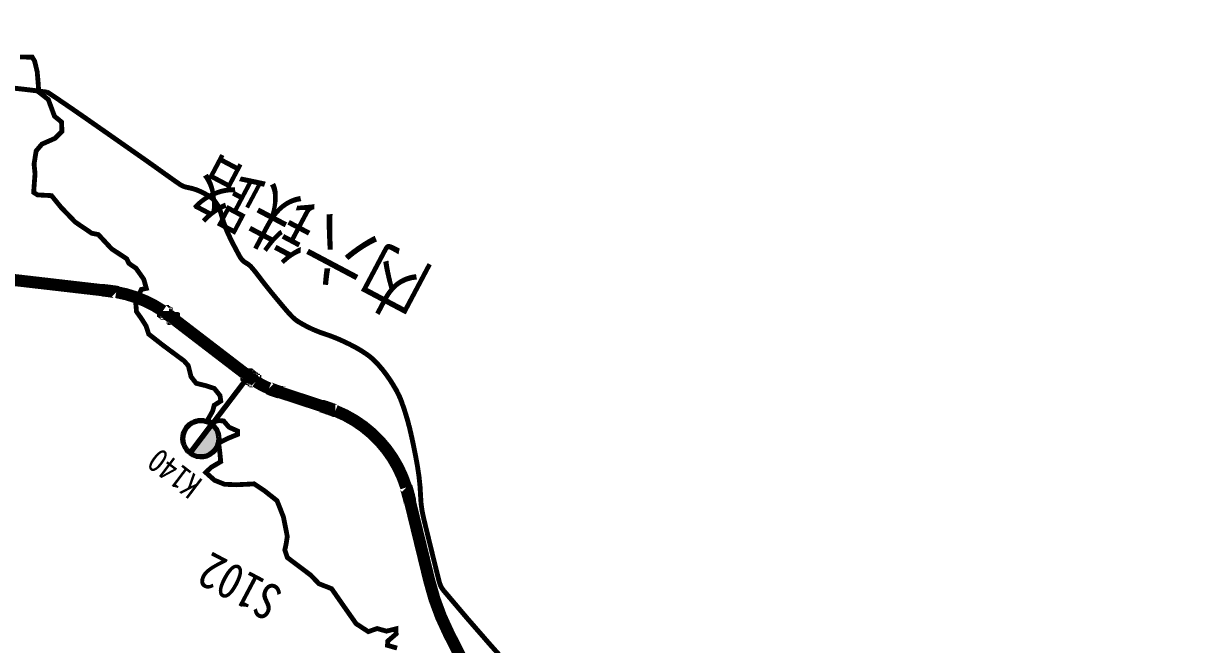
# Model space of a CAD drawing. Header units: millimetres. Extents: x 35362846 to 35427064, y 2977703 to 3025069.
# Drawn here: x 35391318 to 35405906, y 2989517 to 2997244 of the extents above; entities that cross this region are included whole.
import ezdxf
from ezdxf.enums import TextEntityAlignment as Align

# ---------------------------------------------------------------- set-up
doc = ezdxf.new("R2010")
doc.units = ezdxf.units.MM
doc.linetypes.add('ACAD_ISO03W100', pattern=[30, 12, -18])
for name, color, linetype, lineweight in [('station', 1, 'Continuous', 70), ('zhix', 7, 'Continuous', 100), ('布线1', 3, 'Continuous', 40)]:
    doc.layers.add(name, color=color, linetype=linetype, lineweight=lineweight)
doc.styles.add('GTF_XW', font='SIMHEI.TTF', dxfattribs={"width": 0.85})

# ---------------------------------------------------------------- blocks, each defined once
blk = doc.blocks.new('公里标')
at = {"layer": 'station'}
h = blk.add_hatch(color=256, dxfattribs=at)
edge = h.paths.add_edge_path()
edge.add_arc((0, 13), 3, 90, 270)
edge.add_line((0, 10), (0, 16))
blk.add_line((0, 16), (0, 0), dxfattribs=at)
blk.add_lwpolyline([(0, 16, 1), (0, 10)], format="xyb", close=True, dxfattribs=at)
blk.add_lwpolyline([(0, 16, -1), (0, 10, -15.340907)], format="xyb", dxfattribs=at)

msp = doc.modelspace()

# ---------------------------------------------------------------- linework, layer by layer
at = {"color": 7, "lineweight": 30, "const_width": 1}
for points in [[(35384370, 3006273, -0.000003), (35384314, 3006697, -0.004654)], [(35384370, 3006273, -0.000003), (35384314, 3006697, -0.004654)], [(35384430, 3006281, -0.000003), (35384374, 3006704, -0.004654)], [(35384430, 3006281, -0.000003), (35384374, 3006704, -0.004654)], [(35397402, 2989158, -0.010211), (35396523, 2990166, -0.111617), (35396460, 2990288, -0.00203), (35396441, 2990364, -0.000724), (35396388, 2990579, -0.000368), (35396288, 2990988, -0.001366), (35396261, 2991098, -0.050222), (35396227, 2991355, 0.034229), (35396190, 2991719, 0.006561), (35396154, 2991913, 0.00586), (35396108, 2992130, 0.016024), (35396059, 2992321, 0.014863), (35395993, 2992524, 0.042162), (35395928, 2992666, 0.029286), (35395805, 2992859, 0.036503), (35395668, 2993021, 0.052275), (35395556, 2993113, 0.024574), (35395420, 2993195, 0.019092), (35395234, 2993285, 0.024727), (35395051, 2993354, -0.028974), (35394891, 2993417, -0.030124), (35394724, 2993506, -0.059007), (35394644, 2993569, -0.019376), (35394572, 2993647, -0.00622), (35394363, 2993898, -0.009421), (35394220, 2994080, 0.015545), (35394134, 2994188, 0.089106), (35394073, 2994237, -0.100465), (35394004, 2994297, -0.041655), (35393981, 2994332, -0.006432), (35393869, 2994544, -0.054681), (35393745, 2994874, 0.109516), (35393672, 2995018, 0.074144), (35393625, 2995060, 0.038132), (35393509, 2995125, 0.066069), (35393354, 2995174, -0.108378), (35393245, 2995218, -0.00503), (35393042, 2995361, 0.003045), (35392708, 2995598, 0.000083), (35392455, 2995775, 0.000059), (35392098, 2996024, 0.004384), (35391624, 2996349, 0.078102), (35391603, 2996359, 0.037746), (35391591, 2996362, 0.002429), (35391331, 2996394, 0.010506), (35390975, 2996429, -0.036858)], [(35397402, 2989158, -0.010211), (35396523, 2990166, -0.111617), (35396460, 2990288, -0.00203), (35396441, 2990364, -0.000724), (35396388, 2990579, -0.000368), (35396288, 2990988, -0.001366), (35396261, 2991098, -0.050222), (35396227, 2991355, 0.034229), (35396190, 2991719, 0.006561), (35396154, 2991913, 0.00586), (35396108, 2992130, 0.016024), (35396059, 2992321, 0.014863), (35395993, 2992524, 0.042162), (35395928, 2992666, 0.029286), (35395805, 2992859, 0.036503), (35395668, 2993021, 0.052275), (35395556, 2993113, 0.024574), (35395420, 2993195, 0.019092), (35395234, 2993285, 0.024727), (35395051, 2993354, -0.028974), (35394891, 2993417, -0.030124), (35394724, 2993506, -0.059007), (35394644, 2993569, -0.019376), (35394572, 2993647, -0.00622), (35394363, 2993898, -0.009421), (35394220, 2994080, 0.015545), (35394134, 2994188, 0.089106), (35394073, 2994237, -0.100465), (35394004, 2994297, -0.041655), (35393981, 2994332, -0.006432), (35393869, 2994544, -0.054681), (35393745, 2994874, 0.109516), (35393672, 2995018, 0.074144), (35393625, 2995060, 0.038132), (35393509, 2995125, 0.066069), (35393354, 2995174, -0.108378), (35393245, 2995218, -0.00503), (35393042, 2995361, 0.003045), (35392708, 2995598, 0.000083), (35392455, 2995775, 0.000059), (35392098, 2996024, 0.004384), (35391624, 2996349, 0.078102), (35391603, 2996359, 0.037746), (35391591, 2996362, 0.002429), (35391331, 2996394, 0.010506), (35390975, 2996429, -0.036858)], [(35397446, 2989198, -0.010211), (35396569, 2990205, -0.111617), (35396518, 2990303, -0.00203), (35396499, 2990379, -0.000724), (35396446, 2990593, -0.000368), (35396346, 2991002, -0.001366), (35396320, 2991112, -0.050222), (35396287, 2991357, 0.034229), (35396249, 2991729, 0.006561), (35396213, 2991925, 0.00586), (35396167, 2992143, 0.016024), (35396117, 2992338, 0.014863), (35396050, 2992544, 0.042162), (35395981, 2992696, 0.029286), (35395853, 2992895, 0.036503), (35395711, 2993063, 0.052275), (35395589, 2993163, 0.024574), (35395448, 2993248, 0.019092), (35395258, 2993340, 0.024727), (35395070, 2993411, -0.028974), (35394916, 2993471, -0.030124), (35394756, 2993557, -0.059007), (35394687, 2993611, -0.019376), (35394617, 2993686, -0.00622), (35394409, 2993935, -0.009421), (35394268, 2994116, 0.015545), (35394179, 2994227, 0.089106), (35394102, 2994290, -0.100465), (35394051, 2994334, -0.041655), (35394033, 2994360, -0.006432), (35393923, 2994571, -0.054681), (35393803, 2994889, 0.109516), (35393718, 2995056, 0.074144), (35393659, 2995110, 0.038132), (35393534, 2995180, 0.066069), (35393364, 2995233, -0.108378), (35393279, 2995267, -0.00503), (35393077, 2995410, 0.003045), (35392742, 2995647, 0.000083), (35392489, 2995824, 0.000059), (35392133, 2996073, 0.004384), (35391657, 2996399, 0.078102), (35391619, 2996417, 0.037746), (35391598, 2996421, 0.002429), (35391338, 2996454, 0.010506), (35390979, 2996489, -0.036858)], [(35397446, 2989198, -0.010211), (35396569, 2990205, -0.111617), (35396518, 2990303, -0.00203), (35396499, 2990379, -0.000724), (35396446, 2990593, -0.000368), (35396346, 2991002, -0.001366), (35396320, 2991112, -0.050222), (35396287, 2991357, 0.034229), (35396249, 2991729, 0.006561), (35396213, 2991925, 0.00586), (35396167, 2992143, 0.016024), (35396117, 2992338, 0.014863), (35396050, 2992544, 0.042162), (35395981, 2992696, 0.029286), (35395853, 2992895, 0.036503), (35395711, 2993063, 0.052275), (35395589, 2993163, 0.024574), (35395448, 2993248, 0.019092), (35395258, 2993340, 0.024727), (35395070, 2993411, -0.028974), (35394916, 2993471, -0.030124), (35394756, 2993557, -0.059007), (35394687, 2993611, -0.019376), (35394617, 2993686, -0.00622), (35394409, 2993935, -0.009421), (35394268, 2994116, 0.015545), (35394179, 2994227, 0.089106), (35394102, 2994290, -0.100465), (35394051, 2994334, -0.041655), (35394033, 2994360, -0.006432), (35393923, 2994571, -0.054681), (35393803, 2994889, 0.109516), (35393718, 2995056, 0.074144), (35393659, 2995110, 0.038132), (35393534, 2995180, 0.066069), (35393364, 2995233, -0.108378), (35393279, 2995267, -0.00503), (35393077, 2995410, 0.003045), (35392742, 2995647, 0.000083), (35392489, 2995824, 0.000059), (35392133, 2996073, 0.004384), (35391657, 2996399, 0.078102), (35391619, 2996417, 0.037746), (35391598, 2996421, 0.002429), (35391338, 2996454, 0.010506), (35390979, 2996489, -0.036858)]]:
    msp.add_lwpolyline(points, format="xyb", dxfattribs=at)
at = {"color": 7, "linetype": 'ACAD_ISO03W100', "lineweight": 30, "ltscale": 10, "const_width": 60, "flags": 128}
msp.add_lwpolyline([(35418866, 2978379, 0.00408), (35418597, 2978693, 0.004791), (35418363, 2978957, 0.000354), (35418239, 2979093, 0.003996), (35418228, 2979105, 0.067922), (35418131, 2979183, 0.051225), (35417981, 2979255, 0.009162), (35417860, 2979295, 0.017071), (35417794, 2979313, 0.003191), (35417664, 2979344, -0.002779), (35417516, 2979378, -0.00539), (35417280, 2979438, 0.004922), (35417021, 2979503, 0.037663), (35416898, 2979523, -0.03128), (35416749, 2979545, -0.053256), (35416562, 2979606, -0.060444), (35416413, 2979696, -0.007588), (35416234, 2979841, 0.006847), (35416037, 2980002, 0.000269), (35415710, 2980259, -0.000284), (35415400, 2980504, -0.004911), (35414939, 2980875, 0.012423), (35414754, 2981019, 0.022839), (35414740, 2981029, 0.001543), (35414526, 2981158, 0.010641), (35414148, 2981374, 0.041104), (35414045, 2981420, 0.069015), (35413989, 2981431, 0.030578), (35413863, 2981431, 0.031152), (35413746, 2981416, 0.023526), (35413594, 2981379, 0.09893), (35413418, 2981287, -0.098334), (35413240, 2981195, -0.040735), (35413083, 2981162, -0.057251), (35412970, 2981162, -0.032707), (35412845, 2981183, -0.068284), (35412788, 2981205, -0.006478), (35412708, 2981251, -0.00631), (35412628, 2981301, -0.00711), (35412453, 2981414, 0.016112), (35412375, 2981462, 0.006031), (35412356, 2981473, -0.001887), (35412293, 2981508, -0.031059), (35412116, 2981622, 0.058562), (35412018, 2981677, 0.074558), (35411973, 2981689, 0.023372), (35411825, 2981697, 0.031359), (35411659, 2981688, -0.046373), (35411546, 2981685, -0.013686), (35411442, 2981695, -0.015348), (35411350, 2981709, -0.009765), (35411223, 2981735, -0.009876), (35411099, 2981766, -0.010304), (35410983, 2981800, -0.003732), (35410666, 2981902, -0.011102), (35410326, 2982022, -0.019593), (35410138, 2982102, -0.046253), (35410000, 2982183, 0.027806), (35409778, 2982326, 0.038888), (35409137, 2982625, -0.041892), (35408544, 2982907, -0.012072), (35408137, 2983157, 0.016325), (35407835, 2983339, 0.005319), (35407527, 2983507, -0.009278), (35407352, 2983605, -0.002427), (35407251, 2983663, -0.001072), (35407025, 2983798, -0.005689), (35406756, 2983964, -0.023674), (35406694, 2984007, -0.028773), (35406654, 2984041, 0.013707), (35406574, 2984115, 0.00911), (35406365, 2984291, 0.004021), (35405879, 2984679, 0.011893), (35405196, 2985188, 0.018313), (35404733, 2985492, 0.007204), (35404264, 2985767, 0.008684), (35403867, 2985982, 0.000159), (35403714, 2986062, 0.000046), (35403186, 2986337, 0.00152), (35402876, 2986497, -0.002619), (35402696, 2986590, -0.160091), (35402640, 2986648, -0.04925), (35402552, 2986888, -0.091163), (35402532, 2987160, 0.101587), (35402509, 2987404, 0.031939), (35402455, 2987547, 0.061238), (35402414, 2987615, 0.066056), (35402316, 2987710, 0.060611), (35402186, 2987784, 0.013787), (35402001, 2987855, 0.005566), (35401535, 2988015, 0.005933), (35401025, 2988177, 0.060875), (35400973, 2988186, 0.033224), (35400911, 2988185, 0.007665), (35400643, 2988159, 0.016593), (35400459, 2988132, -0.061093), (35400409, 2988129, -0.014976), (35400291, 2988141, 0.003437), (35399777, 2988202, 0.001665), (35399411, 2988242, -0.004914), (35399288, 2988256, -0.047131), (35399187, 2988279, -0.017709), (35398931, 2988372, -0.000111), (35398780, 2988433, -0.000064), (35398520, 2988539, -0.000203), (35398073, 2988720, -0.000406), (35397850, 2988811, -0.034138), (35397734, 2988868, -0.048797), (35397661, 2988920, -0.026938), (35397646, 2988934, -0.001673), (35397424, 2989178, -0.010211), (35396546, 2990185, -0.111617), (35396489, 2990295, -0.00203), (35396470, 2990372, -0.000724), (35396417, 2990586, -0.000368), (35396317, 2990995, -0.001366), (35396291, 2991105, -0.050222), (35396257, 2991356, 0.034229), (35396219, 2991724, 0.006561), (35396183, 2991919, 0.00586), (35396137, 2992136, 0.016024), (35396088, 2992329, 0.014863), (35396021, 2992534, 0.042162), (35395954, 2992681, 0.029286), (35395829, 2992877, 0.036503), (35395689, 2993042, 0.052275), (35395573, 2993138, 0.024574), (35395434, 2993221, 0.019092), (35395246, 2993312, 0.024727), (35395061, 2993383, -0.028974), (35394903, 2993444, -0.030124), (35394740, 2993531, -0.059007), (35394666, 2993590, -0.019376), (35394595, 2993666, -0.00622), (35394386, 2993916, -0.009421), (35394244, 2994098, 0.015545), (35394156, 2994207, 0.089106), (35394087, 2994264, -0.100465), (35394027, 2994315, -0.041655), (35394007, 2994346, -0.006432), (35393896, 2994558, -0.054681), (35393774, 2994882, 0.109516), (35393695, 2995037, 0.074144), (35393642, 2995085, 0.038132), (35393521, 2995153, 0.066069), (35393359, 2995203, -0.108378), (35393262, 2995243, -0.00503), (35393059, 2995385, 0.003045), (35392725, 2995622, 0.000083), (35392472, 2995799, 0.000059), (35392116, 2996048, 0.004384), (35391640, 2996374, 0.078102), (35391611, 2996388, 0.037746), (35391594, 2996391, 0.002429), (35391335, 2996424, 0.010506), (35390977, 2996459, -0.036858), (35390876, 2996475, -0.036605), (35390857, 2996481, -0.001586), (35390428, 2996649, -0.004242), (35389970, 2996835, -0.026615), (35389900, 2996870, -0.128736), (35389845, 2996921, -0.014134), (35389505, 2997503, -0.01943), (35389279, 2997956, 0.038686), (35389157, 2998180, 0.040491), (35389063, 2998301, 0.036033), (35388937, 2998421, 0.040561), (35388843, 2998486, 0.049283), (35388757, 2998525, 0.11391), (35388619, 2998539, -0.068335), (35388388, 2998541, -0.035603), (35388044, 2998618, -0.141206), (35387967, 2998667, -0.001923), (35387871, 2998777, -0.000521), (35387518, 2999187, -0.000038), (35386834, 2999982, -0.000524), (35386784, 3000040, -0.010134), (35386730, 3000107, 0.008509), (35386665, 3000186, 0.047512), (35386586, 3000264, -0.02445), (35386424, 3000407, -0.019729), (35386303, 3000536, -0.053437), (35386266, 3000590, -0.06379), (35386233, 3000675, -0.023074), (35386182, 3000923, -0.000356), (35386171, 3000993, -0.000949), (35386167, 3001020, -0.008757), (35386151, 3001144, 0.006075), (35386128, 3001324, 0.038373), (35386094, 3001480, 0.046036), (35386044, 3001603, 0.055767), (35385966, 3001721, 0.027631), (35385771, 3001929, 0.00608), (35385451, 3002226, 0.010585), (35385262, 3002391, 0.005944), (35385135, 3002494, -0.00606), (35385011, 3002596, -0.016777), (35384908, 3002687, -0.01359), (35384789, 3002808, -0.066178), (35384707, 3002922, -0.040011), (35384615, 3003134, -0.040444), (35384572, 3003303, -0.040658), (35384557, 3003476, -0.080631), (35384601, 3003754, 0.06217), (35384671, 3004111, 0.020666), (35384678, 3004375, 0.053226), (35384665, 3004477, 0.111514), (35384601, 3004609, -0.078745), (35384500, 3004790, -0.027664), (35384444, 3004969, -0.040755), (35384423, 3005094, -0.151895), (35384468, 3005295, 0.164071), (35384505, 3005483, 0.000046), (35384472, 3005734, 0.000043), (35384436, 3006003, 0.000006), (35384400, 3006277, -0.000003), (35384344, 3006700, -0.004654), (35384329, 3006824, -0.001802), (35384294, 3007142)], format="xyb", dxfattribs=at)
at = {"layer": 'zhix', "color": 1, "const_width": 150, "flags": 128}
msp.add_lwpolyline([(35396979, 2988920), (35396606, 2989655, -0.057667), (35396367, 2990302), (35396124, 2991298), (35396124, 2991299), (35396124, 2991300), (35396123, 2991301), (35396123, 2991302), (35396123, 2991303), (35396123, 2991304), (35396122, 2991305), (35396122, 2991306), (35396122, 2991307), (35396122, 2991308), (35396122, 2991309), (35396121, 2991310), (35396121, 2991311), (35396121, 2991312), (35396121, 2991313), (35396120, 2991314), (35396120, 2991314), (35396120, 2991315), (35396120, 2991316), (35396119, 2991317), (35396119, 2991318), (35396119, 2991319), (35396119, 2991320), (35396118, 2991321), (35396118, 2991322), (35396118, 2991323), (35396118, 2991324), (35396117, 2991325), (35396117, 2991326), (35396117, 2991327), (35396117, 2991328), (35396117, 2991329), (35396116, 2991330), (35396116, 2991331), (35396116, 2991332), (35396116, 2991333), (35396115, 2991334), (35396115, 2991335), (35396115, 2991336), (35396115, 2991337), (35396114, 2991338), (35396114, 2991339), (35396114, 2991340), (35396114, 2991341), (35396113, 2991342), (35396113, 2991343), (35396113, 2991344), (35396113, 2991345), (35396112, 2991346), (35396112, 2991347), (35396112, 2991347), (35396112, 2991348), (35396112, 2991349), (35396111, 2991350), (35396111, 2991351), (35396111, 2991352), (35396111, 2991353), (35396110, 2991354), (35396110, 2991355), (35396110, 2991356), (35396110, 2991357), (35396109, 2991358), (35396109, 2991359), (35396109, 2991360), (35396109, 2991361), (35396108, 2991362), (35396108, 2991363), (35396108, 2991364), (35396108, 2991365), (35396107, 2991366), (35396107, 2991367), (35396107, 2991368), (35396107, 2991369), (35396106, 2991370), (35396106, 2991371), (35396106, 2991372), (35396106, 2991373), (35396105, 2991374), (35396105, 2991375), (35396105, 2991376), (35396105, 2991377), (35396104, 2991378), (35396104, 2991379), (35396104, 2991379), (35396104, 2991380), (35396103, 2991381), (35396103, 2991382), (35396103, 2991383), (35396103, 2991384), (35396102, 2991385), (35396102, 2991386), (35396102, 2991387), (35396102, 2991388), (35396101, 2991389), (35396101, 2991390), (35396101, 2991391), (35396101, 2991392), (35396100, 2991393), (35396100, 2991394), (35396100, 2991395), (35396100, 2991396), (35396099, 2991397), (35396099, 2991398), (35396099, 2991399), (35396099, 2991400), (35396098, 2991401), (35396098, 2991402), (35396098, 2991403), (35396098, 2991404), (35396097, 2991405), (35396097, 2991406), (35396097, 2991407), (35396097, 2991408), (35396096, 2991409), (35396096, 2991409), (35396096, 2991410), (35396095, 2991411), (35396095, 2991412), (35396095, 2991413), (35396095, 2991414), (35396094, 2991415), (35396094, 2991416), (35396094, 2991417), (35396094, 2991418), (35396093, 2991419), (35396093, 2991420), (35396093, 2991421), (35396093, 2991422), (35396092, 2991423), (35396092, 2991424), (35396092, 2991425), (35396092, 2991426), (35396091, 2991427), (35396091, 2991428), (35396091, 2991429), (35396090, 2991430), (35396090, 2991431), (35396090, 2991432), (35396090, 2991433), (35396089, 2991434), (35396089, 2991435), (35396089, 2991435), (35396089, 2991436), (35396088, 2991437), (35396088, 2991438), (35396088, 2991439), (35396087, 2991440), (35396087, 2991441), (35396087, 2991442), (35396087, 2991443), (35396086, 2991444), (35396086, 2991445), (35396086, 2991446), (35396086, 2991447), (35396085, 2991448), (35396085, 2991449), (35396085, 2991450), (35396084, 2991451), (35396084, 2991452), (35396084, 2991453), (35396084, 2991454), (35396083, 2991455), (35396083, 2991456), (35396083, 2991457), (35396082, 2991458), (35396082, 2991459), (35396082, 2991460), (35396082, 2991460), (35396081, 2991461), (35396081, 2991462), (35396081, 2991463), (35396080, 2991464), (35396080, 2991465), (35396080, 2991466), (35396080, 2991467), (35396079, 2991468), (35396079, 2991469), (35396079, 2991470), (35396078, 2991471), (35396078, 2991471, 0.227601), (35395197, 2992425), (35395196, 2992425), (35395196, 2992425), (35395195, 2992426), (35395194, 2992426), (35395193, 2992427), (35395192, 2992427), (35395191, 2992427), (35395190, 2992428), (35395189, 2992428), (35395188, 2992428), (35395187, 2992429), (35395186, 2992429), (35395185, 2992429), (35395184, 2992430), (35395183, 2992430), (35395182, 2992431), (35395182, 2992431), (35395181, 2992431), (35395180, 2992432), (35395179, 2992432), (35395178, 2992432), (35395177, 2992433), (35395176, 2992433), (35395175, 2992433), (35395174, 2992434), (35395173, 2992434), (35395172, 2992434), (35395171, 2992435), (35395170, 2992435), (35395169, 2992435), (35395168, 2992436), (35395168, 2992436), (35395167, 2992437), (35395166, 2992437), (35395165, 2992437), (35395164, 2992438), (35395163, 2992438), (35395162, 2992438), (35395161, 2992439), (35395160, 2992439), (35395159, 2992439), (35395158, 2992440), (35395157, 2992440), (35395156, 2992440), (35395155, 2992441), (35395154, 2992441), (35395153, 2992441), (35395152, 2992442), (35395152, 2992442), (35395151, 2992442), (35395150, 2992443), (35395149, 2992443), (35395148, 2992443), (35395147, 2992444), (35395146, 2992444), (35395145, 2992444), (35395144, 2992445), (35395143, 2992445), (35395142, 2992445), (35395141, 2992446), (35395140, 2992446), (35395139, 2992446), (35395138, 2992447), (35395137, 2992447), (35395137, 2992447), (35395136, 2992448), (35395135, 2992448), (35395134, 2992449), (35395133, 2992449), (35395132, 2992449), (35395131, 2992450), (35395130, 2992450), (35395129, 2992450), (35395128, 2992451), (35395127, 2992451), (35395126, 2992451), (35395125, 2992451), (35395124, 2992452), (35395123, 2992452), (35395122, 2992452), (35395121, 2992453), (35395120, 2992453), (35395120, 2992453), (35395119, 2992454), (35395118, 2992454), (35395117, 2992454), (35395116, 2992455), (35395115, 2992455), (35395114, 2992455), (35395113, 2992456), (35395112, 2992456), (35395111, 2992456), (35395110, 2992457), (35395109, 2992457), (35395108, 2992457), (35395107, 2992458), (35395106, 2992458), (35395105, 2992458), (35395104, 2992459), (35395103, 2992459), (35395103, 2992459), (35395102, 2992460), (35395101, 2992460), (35395100, 2992460), (35395099, 2992461), (35395098, 2992461), (35395097, 2992461), (35395096, 2992462), (35395095, 2992462), (35395094, 2992462), (35395093, 2992463), (35395092, 2992463), (35395091, 2992463), (35395090, 2992464), (35395089, 2992464), (35395088, 2992464), (35395087, 2992464), (35395086, 2992465), (35395085, 2992465), (35395085, 2992465), (35395084, 2992466), (35395083, 2992466), (35395082, 2992466), (35395081, 2992467), (35395080, 2992467), (35395079, 2992467), (35395078, 2992468), (35395077, 2992468), (35395076, 2992468), (35395075, 2992469), (35395074, 2992469), (35395073, 2992469), (35395072, 2992470), (35395071, 2992470), (35395070, 2992470), (35395069, 2992471), (35395068, 2992471), (35395067, 2992471), (35395066, 2992471), (35395066, 2992472), (35395065, 2992472), (35395064, 2992472), (35395063, 2992473), (35395062, 2992473), (35395061, 2992473), (35395060, 2992474), (35395059, 2992474), (35395058, 2992474), (35395057, 2992475), (35395056, 2992475), (35395055, 2992475), (35395054, 2992476), (35395053, 2992476), (35395052, 2992476), (35395051, 2992476), (35395050, 2992477), (35395049, 2992477), (35395048, 2992477), (35395047, 2992478), (35395047, 2992478), (35395046, 2992478), (35395045, 2992479), (35395044, 2992479), (35395043, 2992479), (35395042, 2992480), (35395041, 2992480), (35395040, 2992480), (35395039, 2992481), (35395038, 2992481), (35395037, 2992481), (35395036, 2992481), (35395035, 2992482), (35395034, 2992482), (35395033, 2992482), (35395032, 2992483), (35395031, 2992483), (35395030, 2992483), (35395029, 2992484), (35395029, 2992484), (35395028, 2992484), (35394513, 2992653), (35394512, 2992654), (35394511, 2992654), (35394510, 2992654), (35394509, 2992655), (35394508, 2992655), (35394507, 2992655), (35394506, 2992656), (35394505, 2992656), (35394504, 2992656), (35394503, 2992656), (35394503, 2992657), (35394502, 2992657), (35394501, 2992657), (35394500, 2992658), (35394499, 2992658), (35394498, 2992658), (35394497, 2992659), (35394496, 2992659), (35394495, 2992659), (35394494, 2992660), (35394493, 2992660), (35394492, 2992660), (35394491, 2992661), (35394490, 2992661), (35394489, 2992661), (35394488, 2992661), (35394487, 2992662), (35394486, 2992662), (35394485, 2992662), (35394484, 2992663), (35394484, 2992663), (35394483, 2992663), (35394482, 2992664), (35394481, 2992664), (35394480, 2992664), (35394479, 2992665), (35394478, 2992665), (35394477, 2992665), (35394476, 2992666), (35394475, 2992666), (35394474, 2992666), (35394473, 2992667), (35394472, 2992667), (35394471, 2992667), (35394470, 2992667), (35394469, 2992668), (35394468, 2992668), (35394467, 2992668), (35394466, 2992669), (35394466, 2992669), (35394465, 2992669), (35394464, 2992670), (35394463, 2992670), (35394462, 2992670), (35394461, 2992671), (35394460, 2992671), (35394459, 2992671), (35394458, 2992672), (35394457, 2992672), (35394456, 2992672), (35394455, 2992673), (35394454, 2992673), (35394453, 2992673), (35394452, 2992674), (35394451, 2992674), (35394450, 2992674), (35394449, 2992675), (35394448, 2992675), (35394448, 2992675), (35394447, 2992676), (35394446, 2992676), (35394445, 2992676), (35394444, 2992677), (35394443, 2992677), (35394442, 2992677), (35394441, 2992678), (35394440, 2992678), (35394439, 2992678), (35394438, 2992679), (35394437, 2992679), (35394436, 2992679), (35394435, 2992680), (35394434, 2992680), (35394433, 2992680), (35394432, 2992681), (35394431, 2992681), (35394431, 2992681), (35394430, 2992682), (35394429, 2992682), (35394428, 2992682), (35394427, 2992683), (35394426, 2992683), (35394425, 2992683), (35394424, 2992684), (35394423, 2992684), (35394422, 2992684), (35394421, 2992685), (35394420, 2992685), (35394419, 2992685), (35394418, 2992686), (35394417, 2992686), (35394416, 2992686), (35394415, 2992687), (35394415, 2992687), (35394414, 2992687), (35394413, 2992688), (35394412, 2992688), (35394411, 2992688), (35394410, 2992689), (35394409, 2992689), (35394408, 2992689), (35394407, 2992690), (35394406, 2992690), (35394405, 2992690), (35394404, 2992691), (35394403, 2992691), (35394402, 2992692), (35394401, 2992692), (35394401, 2992692), (35394400, 2992693), (35394399, 2992693), (35394398, 2992693), (35394397, 2992694), (35394396, 2992694), (35394395, 2992694), (35394394, 2992695), (35394393, 2992695), (35394392, 2992696), (35394391, 2992696), (35394390, 2992696), (35394389, 2992697), (35394388, 2992697), (35394387, 2992697), (35394387, 2992698), (35394386, 2992698), (35394385, 2992698), (35394384, 2992699), (35394383, 2992699), (35394382, 2992700), (35394381, 2992700), (35394380, 2992700), (35394379, 2992701), (35394378, 2992701), (35394377, 2992701), (35394376, 2992702), (35394375, 2992702), (35394374, 2992703), (35394374, 2992703), (35394373, 2992703), (35394372, 2992704, -0.047003), (35394206, 2992791), (35394206, 2992791), (35394205, 2992792), (35394204, 2992792), (35394203, 2992793), (35394203, 2992794), (35394202, 2992794), (35394201, 2992795), (35394200, 2992795), (35394199, 2992796), (35394198, 2992796), (35394198, 2992797), (35394197, 2992797), (35394196, 2992798), (35394195, 2992799), (35394194, 2992799), (35394193, 2992800), (35394193, 2992800), (35394192, 2992801), (35394191, 2992801), (35394190, 2992802), (35394189, 2992803), (35394188, 2992803), (35394188, 2992804), (35394187, 2992804), (35394186, 2992805), (35394185, 2992805), (35394184, 2992806), (35394183, 2992806), (35394183, 2992807), (35394182, 2992808), (35394181, 2992808), (35394180, 2992809), (35394179, 2992809), (35394179, 2992810), (35394178, 2992810), (35394177, 2992811), (35394176, 2992812), (35394175, 2992812), (35394174, 2992813), (35394174, 2992813), (35394173, 2992814), (35394172, 2992815), (35394171, 2992815), (35394170, 2992816), (35394170, 2992816), (35394169, 2992817), (35394168, 2992817), (35394167, 2992818), (35394166, 2992819), (35394165, 2992819), (35394165, 2992820), (35394164, 2992820), (35394163, 2992821), (35394162, 2992821), (35394161, 2992822), (35394161, 2992823), (35394160, 2992823), (35394159, 2992824), (35394158, 2992824), (35394157, 2992825), (35394157, 2992826), (35394156, 2992826), (35394155, 2992827), (35394154, 2992827), (35394153, 2992828), (35394153, 2992829), (35394152, 2992829), (35394151, 2992830), (35394150, 2992830), (35394149, 2992831), (35394148, 2992831), (35394148, 2992832), (35394147, 2992833), (35394146, 2992833), (35394145, 2992834), (35394144, 2992834), (35394144, 2992835), (35394143, 2992836), (35394142, 2992836), (35394141, 2992837), (35394140, 2992837), (35394140, 2992838), (35394139, 2992839), (35394138, 2992839), (35394137, 2992840), (35394136, 2992840), (35394136, 2992841), (35394135, 2992842), (35394134, 2992842), (35394133, 2992843), (35394132, 2992843), (35394132, 2992844), (35394131, 2992845), (35394130, 2992845), (35394129, 2992846), (35394128, 2992846), (35394128, 2992847), (35394127, 2992848), (35394126, 2992848), (35394125, 2992849), (35394124, 2992849), (35394124, 2992850), (35394123, 2992851), (35394122, 2992851), (35394121, 2992852), (35394120, 2992852), (35394120, 2992853), (35394119, 2992854), (35394118, 2992854), (35394117, 2992855), (35394116, 2992855), (35394116, 2992856), (35394115, 2992857), (35394114, 2992857), (35394113, 2992858), (35394112, 2992858), (35394112, 2992859), (35394111, 2992860), (35394110, 2992860), (35394109, 2992861), (35394108, 2992861), (35394108, 2992862), (35394107, 2992863), (35394106, 2992863), (35394105, 2992864), (35394105, 2992865), (35394104, 2992865), (35394103, 2992866), (35394102, 2992866), (35394101, 2992867), (35394101, 2992868), (35394100, 2992868), (35394099, 2992869), (35394098, 2992869), (35394097, 2992870), (35394097, 2992871), (35394096, 2992871), (35394095, 2992872), (35394094, 2992872), (35394093, 2992873), (35394093, 2992874), (35394092, 2992874), (35394091, 2992875), (35394090, 2992875), (35394089, 2992876), (35394089, 2992877), (35394088, 2992877), (35394087, 2992878), (35394086, 2992879), (35394085, 2992879), (35393196, 2993561), (35393195, 2993562), (35393195, 2993562), (35393194, 2993563), (35393193, 2993564), (35393192, 2993564), (35393191, 2993565), (35393191, 2993566), (35393190, 2993566), (35393189, 2993567), (35393188, 2993567), (35393187, 2993568), (35393187, 2993569), (35393186, 2993569), (35393185, 2993570), (35393184, 2993570), (35393183, 2993571), (35393183, 2993572), (35393182, 2993572), (35393181, 2993573), (35393180, 2993573), (35393179, 2993574), (35393179, 2993575), (35393178, 2993575), (35393177, 2993576), (35393176, 2993576), (35393176, 2993577), (35393175, 2993578), (35393174, 2993578), (35393173, 2993579), (35393172, 2993579), (35393172, 2993580), (35393171, 2993581), (35393170, 2993581), (35393169, 2993582), (35393168, 2993583), (35393168, 2993583), (35393167, 2993584), (35393166, 2993584), (35393165, 2993585), (35393164, 2993586), (35393164, 2993586), (35393163, 2993587), (35393162, 2993587), (35393161, 2993588), (35393160, 2993589), (35393160, 2993589), (35393159, 2993590), (35393158, 2993590), (35393157, 2993591), (35393156, 2993592), (35393156, 2993592), (35393155, 2993593), (35393154, 2993593), (35393153, 2993594), (35393152, 2993595), (35393152, 2993595), (35393151, 2993596), (35393150, 2993596), (35393149, 2993597), (35393148, 2993598), (35393148, 2993598), (35393147, 2993599), (35393146, 2993599), (35393145, 2993600), (35393144, 2993601), (35393144, 2993601), (35393143, 2993602), (35393142, 2993602), (35393141, 2993603), (35393140, 2993604), (35393140, 2993604), (35393139, 2993605), (35393138, 2993605), (35393137, 2993606), (35393136, 2993607), (35393136, 2993607), (35393135, 2993608), (35393134, 2993608), (35393133, 2993609), (35393132, 2993610), (35393132, 2993610), (35393131, 2993611), (35393130, 2993611), (35393129, 2993612), (35393128, 2993613), (35393128, 2993613), (35393127, 2993614), (35393126, 2993614), (35393125, 2993615), (35393124, 2993616), (35393124, 2993616), (35393123, 2993617), (35393122, 2993617), (35393121, 2993618), (35393120, 2993619), (35393120, 2993619), (35393119, 2993620), (35393118, 2993620), (35393117, 2993621), (35393116, 2993622), (35393116, 2993622), (35393115, 2993623), (35393114, 2993623), (35393113, 2993624), (35393112, 2993625), (35393112, 2993625), (35393111, 2993626), (35393110, 2993626), (35393109, 2993627), (35393108, 2993628), (35393108, 2993628), (35393107, 2993629), (35393106, 2993629), (35393105, 2993630), (35393104, 2993630), (35393104, 2993631), (35393103, 2993632), (35393102, 2993632), (35393101, 2993633), (35393100, 2993633), (35393099, 2993634), (35393099, 2993635), (35393098, 2993635), (35393097, 2993636), (35393096, 2993636), (35393095, 2993637), (35393095, 2993638), (35393094, 2993638), (35393093, 2993639), (35393092, 2993639), (35393091, 2993640), (35393091, 2993640), (35393090, 2993641), (35393089, 2993642), (35393088, 2993642), (35393087, 2993643), (35393086, 2993643), (35393086, 2993644), (35393085, 2993645), (35393084, 2993645), (35393083, 2993646), (35393082, 2993646), (35393082, 2993647), (35393081, 2993647), (35393080, 2993648), (35393079, 2993649), (35393078, 2993649), (35393078, 2993650), (35393077, 2993650), (35393076, 2993651), (35393075, 2993651), (35393074, 2993652), (35393073, 2993653), (35393073, 2993653), (35393072, 2993654), (35393071, 2993654), (35393070, 2993655), (35393069, 2993655), (35393069, 2993656), (35393068, 2993657), (35393067, 2993657), (35393066, 2993658), (35393065, 2993658), (35393064, 2993659), (35393064, 2993659), (35393063, 2993660), (35393062, 2993661), (35393061, 2993661), (35393060, 2993662), (35393059, 2993662), (35393059, 2993663), (35393058, 2993663), (35393057, 2993664), (35393056, 2993665), (35393055, 2993665), (35393054, 2993666), (35393054, 2993666), (35393053, 2993667), (35393052, 2993667), (35393052, 2993668, 0.10536), (35392472, 2993902), (35392472, 2993902), (35392471, 2993903), (35392470, 2993903), (35392469, 2993903), (35392468, 2993903), (35392467, 2993903), (35392466, 2993903), (35392465, 2993904), (35392464, 2993904), (35392463, 2993904), (35392462, 2993904), (35392461, 2993904), (35392460, 2993904), (35392459, 2993905), (35392458, 2993905), (35392457, 2993905), (35392456, 2993905), (35392455, 2993905), (35392454, 2993905), (35392453, 2993906), (35392452, 2993906), (35392451, 2993906), (35392450, 2993906), (35392449, 2993906), (35392448, 2993906), (35392447, 2993906), (35392446, 2993907), (35392445, 2993907), (35392444, 2993907), (35392443, 2993907), (35392442, 2993907), (35392441, 2993907), (35392440, 2993908), (35392439, 2993908), (35392438, 2993908), (35392437, 2993908), (35392436, 2993908), (35392435, 2993908), (35392434, 2993909), (35392433, 2993909), (35392432, 2993909), (35392431, 2993909), (35392430, 2993909), (35392429, 2993909), (35392428, 2993909), (35392427, 2993910), (35392426, 2993910), (35392425, 2993910), (35392424, 2993910), (35392423, 2993910), (35392422, 2993910), (35392421, 2993910), (35392420, 2993911), (35392419, 2993911), (35392418, 2993911), (35392417, 2993911), (35392416, 2993911), (35392415, 2993911), (35392414, 2993911), (35392413, 2993912), (35392412, 2993912), (35392411, 2993912), (35392410, 2993912), (35392409, 2993912), (35392408, 2993912), (35392407, 2993912), (35392406, 2993913), (35392405, 2993913), (35392404, 2993913), (35392403, 2993913), (35392402, 2993913), (35392401, 2993913), (35392400, 2993913), (35392399, 2993914), (35392398, 2993914), (35392397, 2993914), (35392396, 2993914), (35392395, 2993914), (35392394, 2993914), (35392393, 2993914), (35392393, 2993914), (35392392, 2993915), (35392391, 2993915), (35392390, 2993915), (35392389, 2993915), (35392388, 2993915), (35392387, 2993915), (35392386, 2993915), (35392385, 2993916), (35392384, 2993916), (35392383, 2993916), (35392382, 2993916), (35392381, 2993916), (35392380, 2993916), (35392379, 2993916), (35392378, 2993916), (35392377, 2993917), (35392376, 2993917), (35392375, 2993917), (35392374, 2993917), (35392373, 2993917), (35392372, 2993917), (35392371, 2993917), (35392370, 2993917), (35392369, 2993918), (35392368, 2993918), (35392367, 2993918), (35392366, 2993918), (35392365, 2993918), (35392364, 2993918), (35392363, 2993918), (35392362, 2993918), (35392361, 2993919), (35392360, 2993919), (35392359, 2993919), (35392358, 2993919), (35392357, 2993919), (35392356, 2993919), (35392355, 2993919), (35392354, 2993919), (35392353, 2993920), (35392352, 2993920), (35392351, 2993920), (35392350, 2993920), (35392349, 2993920), (35392348, 2993920), (35392347, 2993920), (35392346, 2993920), (35392345, 2993920), (35392344, 2993921), (35392343, 2993921), (35392342, 2993921), (35392341, 2993921), (35392340, 2993921), (35392339, 2993921), (35392338, 2993921), (35392337, 2993921), (35392336, 2993922), (35392335, 2993922), (35392334, 2993922), (35392333, 2993922), (35392332, 2993922), (35392331, 2993922), (35392330, 2993922), (35392329, 2993922), (35392328, 2993922), (35392327, 2993923), (35392326, 2993923), (35392325, 2993923), (35392324, 2993923), (35392323, 2993923), (35392322, 2993923), (35392321, 2993923), (35392320, 2993923), (35392319, 2993924), (35392318, 2993924), (35392317, 2993924), (35392316, 2993924), (35392315, 2993924), (35392314, 2993924), (35392313, 2993924), (35392312, 2993924), (35392311, 2993924), (35392310, 2993925), (35392309, 2993925), (35392308, 2993925), (35392307, 2993925), (35392306, 2993925), (35392305, 2993925), (35392304, 2993925), (35392303, 2993925), (35392302, 2993925), (35392301, 2993926), (35392300, 2993926), (35392299, 2993926), (35392298, 2993926), (35392297, 2993926), (35392296, 2993926), (35392295, 2993926), (35392294, 2993926), (35388938, 2994314)], format="xyb", dxfattribs=at)
at = {"layer": '布线1', "color": 248, "const_width": 60}
msp.add_lwpolyline([(35395964, 2989473), (35395845, 2989507), (35395848, 2989560), (35395952, 2989649), (35395951, 2989713), (35395833, 2989684), (35395716, 2989716), (35395606, 2989678), (35395455, 2989776), (35395292, 2990008), (35395150, 2990212), (35394992, 2990274), (35394892, 2990379), (35394600, 2990599), (35394568, 2990693), (35394583, 2990761), (35394599, 2990861), (35394551, 2991105), (35394471, 2991307), (35394309, 2991435), (35394187, 2991516), (35394089, 2991511), (35393964, 2991505), (35393818, 2991511), (35393695, 2991560), (35393585, 2991658), (35393654, 2991723), (35393771, 2991792), (35393760, 2991908), (35393745, 2992025), (35393865, 2992084), (35393980, 2992131), (35393980, 2992174), (35393874, 2992221), (35393807, 2992299), (35393741, 2992303), (35393653, 2992276), (35393609, 2992311), (35393671, 2992422), (35393690, 2992494), (35393772, 2992546), (35393762, 2992615), (35393692, 2992703), (35393589, 2992737), (35393466, 2992767), (35393402, 2992849), (35393368, 2992986), (35393315, 2993046), (35393052, 2993241), (35392875, 2993380), (35392843, 2993480), (35392782, 2993577), (35392724, 2993658), (35392713, 2993780), (35392784, 2993935), (35392846, 2993948), (35392814, 2994062), (35392718, 2994198), (35392629, 2994259), (35392603, 2994315), (35392413, 2994441), (35392249, 2994618), (35392167, 2994634), (35391962, 2994773), (35391785, 2994957), (35391667, 2995102), (35391493, 2995111), (35391445, 2995142), (35391462, 2995376), (35391450, 2995496), (35391476, 2995658), (35391548, 2995743), (35391711, 2995815), (35391797, 2995902), (35391791, 2996018), (35391704, 2996090), (35391627, 2996298), (35391508, 2996391), (35391502, 2996489), (35391489, 2996643), (35391457, 2996775), (35391428, 2996824), (35391275, 2996827)], dxfattribs=at)

# ---------------------------------------------------------------- block references
at = {"layer": 'station', "color": 1, "xscale": 74.99999999850836, "yscale": 75, "zscale": 75, "rotation": 142.7875726437436}
msp.add_blockref('公里标', (35394116, 2992856), dxfattribs=at)

# ---------------------------------------------------------------- texts
at = {"color": 7, "style": 'GTF_XW', "width": 0.85}
msp.add_text('内六铁路', height=675, rotation=152.0782, dxfattribs=at).set_placement((35395045, 2994865), align=Align.CENTER)
at = {"color": 248, "style": 'GTF_XW', "width": 0.85}
msp.add_text('S102', height=450, rotation=152.0782, dxfattribs=at).set_placement((35394110, 2990438), align=Align.CENTER)
at = {"layer": 'station', "color": 1, "style": 'GTF_XW', "width": 0.85}
msp.add_text('K140', height=300, rotation=142.7876, dxfattribs=at).set_placement((35393286, 2991764), align=Align.CENTER)

doc.saveas('drawing.dxf')
